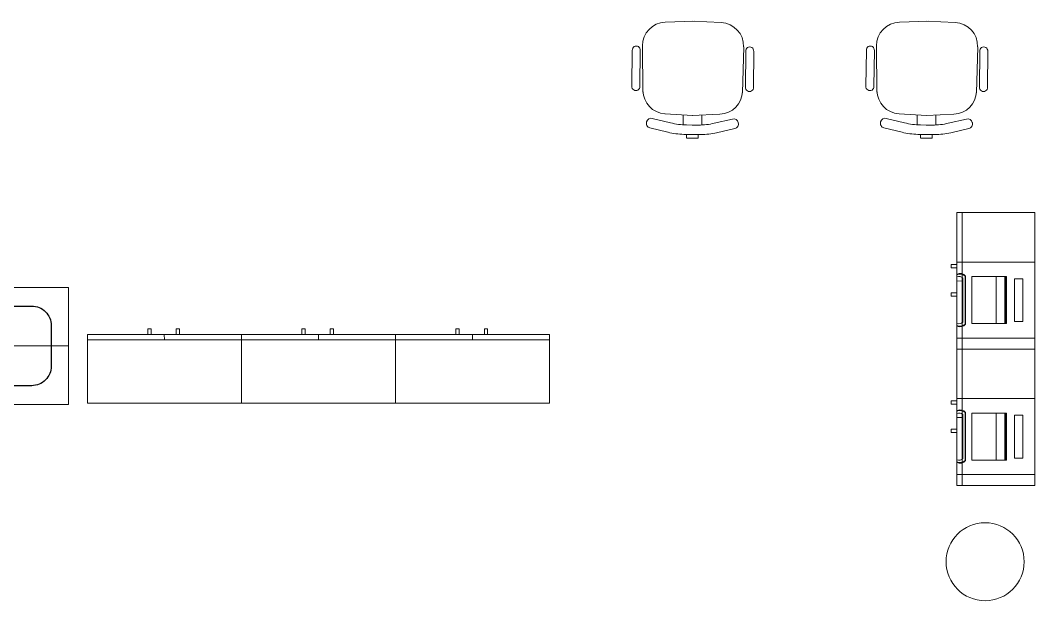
# Model space of a CAD drawing. Header units: millimetres. Extents: x -217756 to 263180, y 55413 to 130608.
# Drawn here: x -76735 to -71534, y 118543 to 121521 of the extents above; entities that cross this region are included whole.
import ezdxf

# ---------------------------------------------------------------- set-up
doc = ezdxf.new("R2010")
doc.units = ezdxf.units.MM
doc.layers.add('ТХ_ВК_оборуд.ТХ', color=250, linetype='Continuous')
for name, color, linetype, lineweight in [('ТХ_мебель передв', 250, 'Continuous', 13), ('ТХ_мебель_стац', 250, 'Continuous', 13), ('ТХ_обор_комп принт', 30, 'Continuous', 13)]:
    doc.layers.add(name, color=color, linetype=linetype, lineweight=lineweight)

# ---------------------------------------------------------------- blocks, each defined once
blk = doc.blocks.new('кухня тип 3')
at = {"ltscale": 100}
for p, q in [((209139.5, 25435.9), (209139.5, 24835.9)), ((209739.5, 25435.9), (209739.5, 24835.9)), ((210339.5, 25435.9), (210339.5, 24835.9)), ((209139.5, 25135.9), (210939.5, 25135.9))]:
    blk.add_line(p, q, dxfattribs=at)
blk.add_lwpolyline([(210939.5, 24835.9), (208539.5, 24835.9), (208539.5, 25435.9), (210939.5, 25435.9)], close=True, dxfattribs=at)
at = {"layer": 'ТХ_ВК_оборуд.ТХ', "ltscale": 100}
blk.add_lwpolyline([(210528.3, 25340.3), (210750.8, 25340.3, -0.414214), (210850.8, 25240.3), (210850.8, 25031.6, -0.414214), (210750.8, 24931.6), (210528.3, 24931.6, -0.414214), (210428.3, 25031.6), (210428.3, 25240.3, -0.414214)], format="xyb", close=True, dxfattribs=at)
blk.add_lwpolyline([(210626.3, 24887.9), (210652.8, 24887.9), (210652.8, 25073.5), (210626.3, 25073.5)], close=True, dxfattribs=at)
blk = doc.blocks.new('тумба 700х400')
at = {"extrusion": (-6.19742e-05, 0.000470712, 1)}
blk.add_line((618.6, 27307.5, -0.4), (618.5, 26607.5, -0.5), dxfattribs=at)
blk.add_line((618.6, 26958.5, -0.5), (590.6, 26957.5, -0.5))
at = {"elevation": 0.2}
blk.add_lwpolyline([(590.7, 26607.5), (990.6, 26607.5), (990.6, 27307.5), (590.7, 27307.5)], close=True, dxfattribs=at)
at = {"extrusion": (-6.19742e-05, 0.000470712, 1), "elevation": 12.6}
for points in [[(590.7, 27035.4), (590.7, 27018.8), (562.5, 27018.8), (562.5, 27035.4)], [(590.7, 26873.3), (590.7, 26889.8), (562.5, 26889.8), (562.5, 26873.3)]]:
    blk.add_lwpolyline(points, close=True, dxfattribs=at)
blk = doc.blocks.new('МФУ1')
at = {"extrusion": (-6.19742e-05, -0.000470712, 1)}
for p, q in [((7057681.4, 1166364.7, 0), (7057681.4, 1165975, -0.2)), ((7058080.7, 1166364.7, 0), (7057681.4, 1166364.7, 0)), ((7058080.7, 1165975, -0.2), (7058080.7, 1166364.7, 0)), ((7057742.4, 1166059.9, -0.2), (7057742.4, 1166279.7, 0)), ((7057742.4, 1166279.7, 0), (7057785.7, 1166279.7, 0)), ((7057785.7, 1166279.7, 0), (7057785.7, 1166169.8, -0.1)), ((7058003.1, 1166290.7, 0), (7057826.8, 1166290.7, 0)), ((7057826.8, 1166290.7, 0), (7057826.8, 1166169.8, -0.1)), ((7057830.4, 1166290.7, 0), (7057830.4, 1166169.8, -0.1)), ((7057834.6, 1166290.7, 0), (7057834.6, 1166169.8, -0.1)), ((7057879, 1166290.7, 0), (7057879, 1166169.8, -0.1)), ((7058003.1, 1166169.8, -0.1), (7058003.1, 1166290.7, 0)), ((7058035.7, 1166169.8, -0.1), (7058035.7, 1166292.9, 0)), ((7058038.2, 1166169.8, -0.1), (7058038.2, 1166292.9, 0)), ((7058049.3, 1166169.8, -0.1), (7058049.3, 1166283.8, 0)), ((7057785.7, 1166059.9, -0.1), (7057785.7, 1166169.8, -0.1)), ((7057826.8, 1166049, -0.2), (7057826.8, 1166169.8, -0.1)), ((7057830.4, 1166049, -0.2), (7057830.4, 1166169.8, -0.1)), ((7057834.6, 1166049, -0.2), (7057834.6, 1166169.8, -0.1)), ((7057879, 1166049, -0.1), (7057879, 1166169.8, -0.1)), ((7058003.1, 1166169.8, -0.1), (7058003.1, 1166049, -0.1)), ((7058035.7, 1166169.8, -0.1), (7058035.7, 1166046.7, -0.1)), ((7058038.2, 1166169.8, -0.1), (7058038.2, 1166046.7, -0.1)), ((7058049.3, 1166169.8, -0.1), (7058049.3, 1166169.8, -0.1)), ((7058049.3, 1166169.8, -0.1), (7058049.3, 1166055.9, -0.1)), ((7057742.4, 1166059.9, -0.2), (7057785.7, 1166059.9, -0.1)), ((7058003.1, 1166049, -0.1), (7057826.8, 1166049, -0.2)), ((7057681.4, 1165975, -0.2), (7058080.7, 1165975, -0.2))]:
    blk.add_line(p, q, dxfattribs=at)
for centre, radius, start, end in [((7058064.1, 1166270.4, -986.4), 36, 62.5085, 142.073), ((7058064.1, 1166267.9, -986.4), 35.8, 62.3607, 136.4153), ((7058069.9, 1166256.9, -986.4), 33.6, 71.1864, 127.7559), ((7058069.9, 1166082.1, -986.4), 33.6, 232.2441, 288.8136), ((7058064.1, 1166068.5, -986.4), 36, 217.927, 297.4915), ((7058064.1, 1166071.1, -986.4), 35.8, 223.6554, 297.5943)]:
    blk.add_arc(centre, radius, start, end, dxfattribs=at)
blk = doc.blocks.new('шкаф канцелярск')
at = {"extrusion": (0.000470712, 6.19742e-05, 1)}
blk.add_line((790, 324.2, -0.6), (0, 324.3, -0.7), dxfattribs=at)
blk.add_line((395, 324.3, -0.7), (394, 352.2, -0.7))
at = {"extrusion": (0.000470712, 6.19742e-05, 1), "elevation": 0}
for points in [[(309.7, 352.2), (326.3, 352.2), (326.3, 380.4), (309.7, 380.4)], [(471.8, 352.2), (455.3, 352.2), (455.3, 380.4), (471.8, 380.4)]]:
    blk.add_lwpolyline(points, close=True, dxfattribs=at)
blk.add_lwpolyline([(0, 352.2), (0, 0), (790, 0), (790, 352.2)], close=True)
blk = doc.blocks.new('М-60')
at = {"extrusion": (-6.19742e-05, 0.000470712, 1)}
for p, q in [((7035415.4, 1186627.5, -0.2), (7035231.8, 1186626.6, -0.2)), ((7035049.2, 1186548.9, -0.1), (7035050.6, 1186548.5, -0.1)), ((7035202.1, 1186569.5, -0.1), (7035439, 1186576.2, -0.1)), ((7035232, 1186585.7, -0.1), (7035415.6, 1186586.5, -0.1)), ((7034998.3, 1186437.9, -0.1), (7035019.7, 1186530.9, -0.1)), ((7035068.3, 1186519.6, -0.1), (7035046.7, 1186425.8, -0.1)), ((7035085.8, 1186312.9, 0), (7035092.5, 1186454.7, -0.1)), ((7035563.1, 1186460.5, -0.1), (7035569.8, 1186312.9, 0)), ((7034971.3, 1186282.6, 0), (7034970.4, 1186343.1, -0.1)), ((7034989, 1186343.1, -0.1), (7034970.8, 1186343.1, -0.1)), ((7034970.8, 1186343.1, -0.1), (7034970.8, 1186282.6, 0)), ((7034989, 1186312.9, 0), (7034989, 1186356.2, -0.1)), ((7034989, 1186312.9, 0), (7034989, 1186343.1, -0.1)), ((7035037.4, 1186344.1, 0), (7035037.4, 1186312.9, 0)), ((7035037.8, 1186361.3, -0.1), (7035088.1, 1186361.3, -0.1)), ((7034989, 1186313.2, 0), (7034989.4, 1186282.9, 0)), ((7034989, 1186313.2, 0), (7034989.6, 1186269.8, 0)), ((7035037.8, 1186282.6, 0), (7035037.4, 1186313.9, 0)), ((7035085.7, 1186314.6, 0), (7035094.7, 1186172.9, 0)), ((7035565.2, 1186174.3, 0.1), (7035569.7, 1186322, 0)), ((7034989.4, 1186282.9, 0), (7034971.3, 1186282.6, 0)), ((7035038.5, 1186265.5, 0), (7035088.8, 1186266.3, 0)), ((7035000.2, 1186188.3, 0), (7035023, 1186095.7, 0.1)), ((7035071.5, 1186107.6, 0.1), (7035048.4, 1186201.2, 0)), ((7035052.8, 1186078.1, 0.1), (7035054.2, 1186078.5, 0.1)), ((7035206, 1186059.9, 0.1), (7035442.9, 1186056.7, 0.1)), ((7035236.1, 1186044.1, 0.1), (7035419.7, 1186046, 0.1)), ((7035420.2, 1186005.1, 0.1), (7035236.6, 1186003.1, 0.1))]:
    blk.add_line(p, q, dxfattribs=at)
for centre, start, end in [((7035230, 1186606.2, 122.4), 84.9987, 275.5247), ((7035417.4, 1186607.1, 122.4), 264.9987, 95.5247), ((7035234.4, 1186023.7, 122.4), 85.3479, 275.874), ((7035421.8, 1186025.7, 122.4), 265.3479, 95.874)]:
    blk.add_arc(centre, 20.6, start, end, dxfattribs=at)
at = {"extrusion": (6.19742e-05, -0.000470712, -1)}
for centre, major_axis, start_param, end_param in [((7035043.3, 1186525.4, -0.1), (15.6, 18.5, 0), 4.240369, 5.829345), ((7035044.7, 1186525.1, -0.1), (15.6, 18.5, 0), -0.45384, 1.098777), ((7035213.4, 1186449, -0.1), (77.8, 92.6, 0), 4.061153, 5.558057), ((7035442.2, 1186455, -0.1), (77.8, 92.6, 0), -0.725128, 0.826554), ((7035352, 1186356.2, 0), (-277.9, 233.5, -0.1), 5.584367, 5.811166), ((7035400.4, 1186344.1, 0), (233.5, 277.9, -0.1), 4.01357, 4.240369)]:
    blk.add_ellipse(centre, major_axis=major_axis, ratio=1, start_param=start_param, end_param=end_param, dxfattribs=at)
at = {"extrusion": (-6.19742e-05, 0.000470712, 1)}
for centre, major_axis, start_param, end_param in [((7035352.6, 1186275.3, 0), (-274.3, -237.7, 0.1), 5.584367, 5.811166), ((7035400.8, 1186288.2, 0), (237.7, -274.3, 0.1), 4.01357, 4.240369), ((7035215.4, 1186180.5, 0), (79.2, -91.4, 0), 4.061153, 5.558057), ((7035444.3, 1186178, 0.1), (79.2, -91.4, 0), -0.725128, 0.826554), ((7035046.5, 1186101.5, 0.1), (15.8, -18.3, 0), 4.240369, 5.829345), ((7035048, 1186101.8, 0.1), (15.8, -18.3, 0), -0.45384, 1.098777)]:
    blk.add_ellipse(centre, major_axis=major_axis, ratio=1, start_param=start_param, end_param=end_param, dxfattribs=at)

msp = doc.modelspace()

# ---------------------------------------------------------------- linework, layer by layer
at = {"layer": 'ТХ_мебель передв'}
msp.add_circle((-71788, 118743.3), 200, dxfattribs=at)

# ---------------------------------------------------------------- block references
at = {"layer": 'ТХ_мебель передв', "rotation": 89.08873266248857}
for p in [(1000989.5, -6932031.5, 0), (1002189.5, -6932031.5, 0)]:
    msp.add_blockref('М-60', p, dxfattribs=at)
at = {"layer": 'ТХ_мебель передв', "xscale": -1, "rotation": 180}
for p in [(-72524.4, 147141.3, -0.2), (-72524.4, 146441.3, -0.2)]:
    msp.add_blockref('тумба 700х400', p, dxfattribs=at)
at = {"layer": 'ТХ_мебель передв'}
for p in [(-76390.9, 119557.2), (-75600.9, 119557.2), (-74810.9, 119557.2)]:
    msp.add_blockref('шкаф канцелярск', p, dxfattribs=at)
at = {"layer": 'ТХ_мебель_стац'}
msp.add_blockref('кухня тип 3', (-287427.4, 94714.7), dxfattribs=at)
at = {"layer": 'ТХ_обор_комп принт', "xscale": -1}
for p in [(6986147.7, -1046084.6, 0.2), (6986147.7, -1046784.6, 0.2)]:
    msp.add_blockref('МФУ1', p, dxfattribs=at)

doc.saveas('drawing.dxf')
